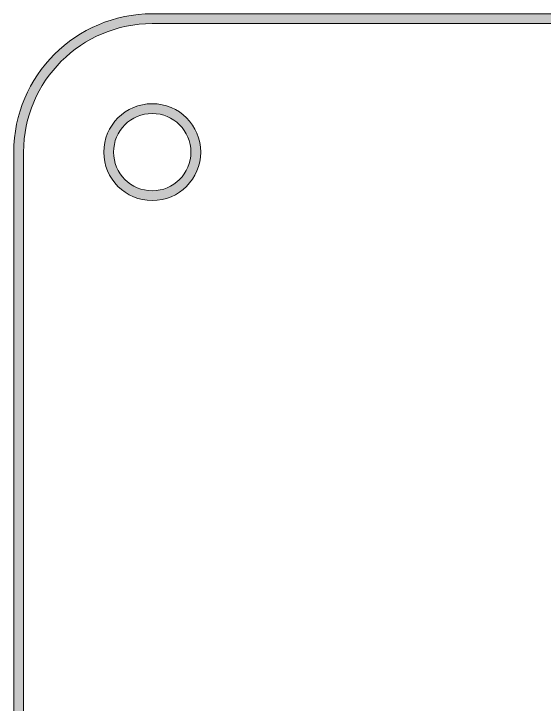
# Model space of a CAD drawing. Header units: inches. Extents: x 2.1 to 77.9, y -73.2 to -6.8.
# Drawn here: x 2.12 to 21.27, y -31.77 to -6.81 of the extents above; entities that cross this region are included whole.
import ezdxf

# ---------------------------------------------------------------- set-up
doc = ezdxf.new("R2010")
doc.units = ezdxf.units.IN
doc.header["$MEASUREMENT"] = 0
doc.layers.add('Calque 1', color=7, linetype='Continuous')

# ---------------------------------------------------------------- blocks, each defined once
blk = doc.blocks.new('block 27')
at = {"layer": 'Calque 1'}
h = blk.add_hatch(color=7, dxfattribs=at)
h.dxf.hatch_style = 2
edge = h.paths.add_edge_path()
edge.add_spline(control_points=[(7.118, -10.058), (6.152, -10.058), (5.368, -10.842), (5.368, -11.808), (5.368, -12.775), (6.152, -13.558), (7.118, -13.558), (8.085, -13.558), (8.868, -12.775), (8.868, -11.808), (8.868, -10.842), (8.085, -10.058), (7.118, -10.058), (7.118, -10.058), (7.118, -10.058), (7.118, -10.058)], knot_values=[0, 0, 0, 0, 1, 1, 1, 2, 2, 2, 3, 3, 3, 4, 4, 4, 5, 5, 5, 5], degree=3, periodic=1)
edge = h.paths.add_edge_path()
edge.add_spline(control_points=[(7.118, -10.411), (7.888, -10.411), (8.515, -11.038), (8.515, -11.808), (8.515, -12.579), (7.888, -13.205), (7.118, -13.205), (6.347, -13.205), (5.721, -12.579), (5.721, -11.808), (5.721, -11.038), (6.347, -10.411), (7.118, -10.411)], knot_values=[0, 0, 0, 0, 0.352778, 0.352778, 0.352778, 0.705556, 0.705556, 0.705556, 1.058333, 1.058333, 1.058333, 1.411111, 1.411111, 1.411111, 1.411111], degree=3, periodic=0)
edge.add_line((7.118, -10.411), (7.118, -10.411))
at = {"layer": 'Calque 1', "lineweight": 0}
for points, knots in [([(7.118, -10.058), (6.152, -10.058), (5.368, -10.842), (5.368, -11.808), (5.368, -12.775), (6.152, -13.558), (7.118, -13.558), (8.085, -13.558), (8.868, -12.775), (8.868, -11.808), (8.868, -10.842), (8.085, -10.058), (7.118, -10.058), (7.118, -10.058), (7.118, -10.058), (7.118, -10.058)], [0, 0, 0, 0, 1, 1, 1, 2, 2, 2, 3, 3, 3, 4, 4, 4, 5, 5, 5, 5]), ([(7.118, -10.411), (7.888, -10.411), (8.515, -11.038), (8.515, -11.808), (8.515, -12.579), (7.888, -13.205), (7.118, -13.205), (6.347, -13.205), (5.721, -12.579), (5.721, -11.808), (5.721, -11.038), (6.347, -10.411), (7.118, -10.411)], [0, 0, 0, 0, 1, 1, 1, 2, 2, 2, 3, 3, 3, 4, 4, 4, 4])]:
    blk.add_open_spline(points, degree=3, knots=knots, dxfattribs=at)
blk = doc.blocks.new('block 29')
at = {"layer": 'Calque 1'}
h = blk.add_hatch(color=7, dxfattribs=at)
h.dxf.hatch_style = 2
edge = h.paths.add_edge_path()
edge.add_spline(control_points=[(72.882, -6.808), (72.882, -6.808), (7.118, -6.808), (7.118, -6.808), (4.356, -6.808), (2.118, -9.047), (2.118, -11.808), (2.118, -11.808), (2.118, -68.192), (2.118, -68.192), (2.118, -70.953), (4.356, -73.192), (7.118, -73.192), (7.118, -73.192), (72.882, -73.192), (72.882, -73.192), (75.644, -73.192), (77.882, -70.953), (77.882, -68.192), (77.882, -68.192), (77.882, -11.808), (77.882, -11.808), (77.882, -9.047), (75.644, -6.808), (72.882, -6.808), (72.882, -6.808), (72.882, -6.808), (72.882, -6.808)], knot_values=[0, 0, 0, 0, 1, 1, 1, 2, 2, 2, 3, 3, 3, 4, 4, 4, 5, 5, 5, 6, 6, 6, 7, 7, 7, 8, 8, 8, 9, 9, 9, 9], degree=3, periodic=1)
edge = h.paths.add_edge_path()
edge.add_spline(control_points=[(72.882, -7.161), (75.444, -7.161), (77.529, -9.246), (77.529, -11.808), (77.529, -11.808), (77.529, -68.192), (77.529, -68.192), (77.529, -70.754), (75.444, -72.839), (72.882, -72.839), (72.882, -72.839), (7.118, -72.839), (7.118, -72.839), (4.556, -72.839), (2.471, -70.754), (2.471, -68.192), (2.471, -68.192), (2.471, -11.808), (2.471, -11.808), (2.471, -9.246), (4.556, -7.161), (7.118, -7.161), (7.118, -7.161), (72.882, -7.161), (72.882, -7.161)], knot_values=[0, 0, 0, 0, 0.352778, 0.352778, 0.352778, 0.705556, 0.705556, 0.705556, 1.058333, 1.058333, 1.058333, 1.411111, 1.411111, 1.411111, 1.763889, 1.763889, 1.763889, 2.116667, 2.116667, 2.116667, 2.469444, 2.469444, 2.469444, 2.822222, 2.822222, 2.822222, 2.822222], degree=3, periodic=0)
edge.add_line((72.882, -7.161), (72.882, -7.161))
at = {"layer": 'Calque 1', "lineweight": 0}
for points, knots in [([(72.882, -6.808), (72.882, -6.808), (7.118, -6.808), (7.118, -6.808), (4.356, -6.808), (2.118, -9.047), (2.118, -11.808), (2.118, -11.808), (2.118, -68.192), (2.118, -68.192), (2.118, -70.953), (4.356, -73.192), (7.118, -73.192), (7.118, -73.192), (72.882, -73.192), (72.882, -73.192), (75.644, -73.192), (77.882, -70.953), (77.882, -68.192), (77.882, -68.192), (77.882, -11.808), (77.882, -11.808), (77.882, -9.047), (75.644, -6.808), (72.882, -6.808), (72.882, -6.808), (72.882, -6.808), (72.882, -6.808)], [0, 0, 0, 0, 1, 1, 1, 2, 2, 2, 3, 3, 3, 4, 4, 4, 5, 5, 5, 6, 6, 6, 7, 7, 7, 8, 8, 8, 9, 9, 9, 9]), ([(72.882, -7.161), (75.444, -7.161), (77.529, -9.246), (77.529, -11.808), (77.529, -11.808), (77.529, -68.192), (77.529, -68.192), (77.529, -70.754), (75.444, -72.839), (72.882, -72.839), (72.882, -72.839), (7.118, -72.839), (7.118, -72.839), (4.556, -72.839), (2.471, -70.754), (2.471, -68.192), (2.471, -68.192), (2.471, -11.808), (2.471, -11.808), (2.471, -9.246), (4.556, -7.161), (7.118, -7.161), (7.118, -7.161), (72.882, -7.161), (72.882, -7.161)], [0, 0, 0, 0, 1, 1, 1, 2, 2, 2, 3, 3, 3, 4, 4, 4, 5, 5, 5, 6, 6, 6, 7, 7, 7, 8, 8, 8, 8])]:
    blk.add_open_spline(points, degree=3, knots=knots, dxfattribs=at)

msp = doc.modelspace()

# ---------------------------------------------------------------- block references
at = {"layer": 'Calque 1'}
for name in ['block 29', 'block 27']:
    msp.add_blockref(name, (0, 0), dxfattribs=at)

doc.saveas('drawing.dxf')
